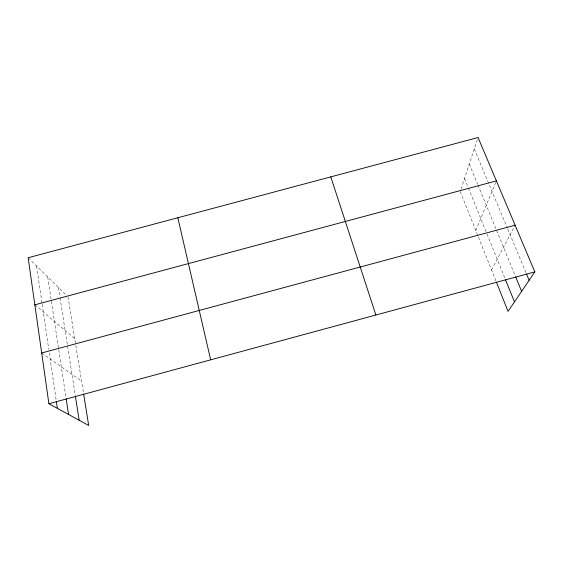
<?xml version="1.0" encoding="UTF-8"?>
<svg xmlns="http://www.w3.org/2000/svg" width="563" height="563" viewBox="0 0 563 563"><rect width="100%" height="100%" fill="white"/><g stroke="black" fill="none" stroke-linecap="round" stroke-linejoin="round"><path stroke-width="0.42" stroke-dasharray="2.81 2.11" d="M461.041 189.062L478.057 137.527M475.777 230.457L496.39 180.899M491.548 269.994L515.124 225.214M41.683 352.98L81.551 381.067M34.843 304.836L74.724 338.63M28.15 257.748L66.195 295.075M474.292 148.928L507.439 228.304M507.77 229.106L526.138 273.097M469.31 164.023L477.614 184.242M477.945 185.044L515.37 276.13M464.538 178.457L468.106 187.268M468.43 188.07L486.671 233.166M487.002 233.983L505.032 278.544M460.231 191.504L496.08 281.345M67.996 296.842L83.472 393.023M58.376 287.404L59.861 296.884M59.995 297.75L75.231 395.127M47.721 276.954L58.615 348.856M58.742 349.707L66.054 398.006M36.574 266.017L42.028 303.33M42.155 304.196L48.763 349.391M49.27 352.867L56.237 400.56"/><path stroke-width="0.84" d="M83.613 393.875L88.694 425.473L48.897 403.72L28.15 257.748L478.057 137.527L534.85 271.894L508.051 311.346L496.404 282.154M48.897 403.72L534.85 271.894M41.683 352.98L515.124 225.214M34.843 304.836L496.39 180.899M526.475 273.899L529.143 280.297M515.701 276.933L521.627 291.36M505.356 279.347L514.476 301.888M330.791 176.881L375.887 315.02M177.824 217.754L210.668 359.834M75.365 395.993L79.165 420.265M66.188 398.871L68.552 414.467M56.363 401.426L57.377 408.358"/></g></svg>
